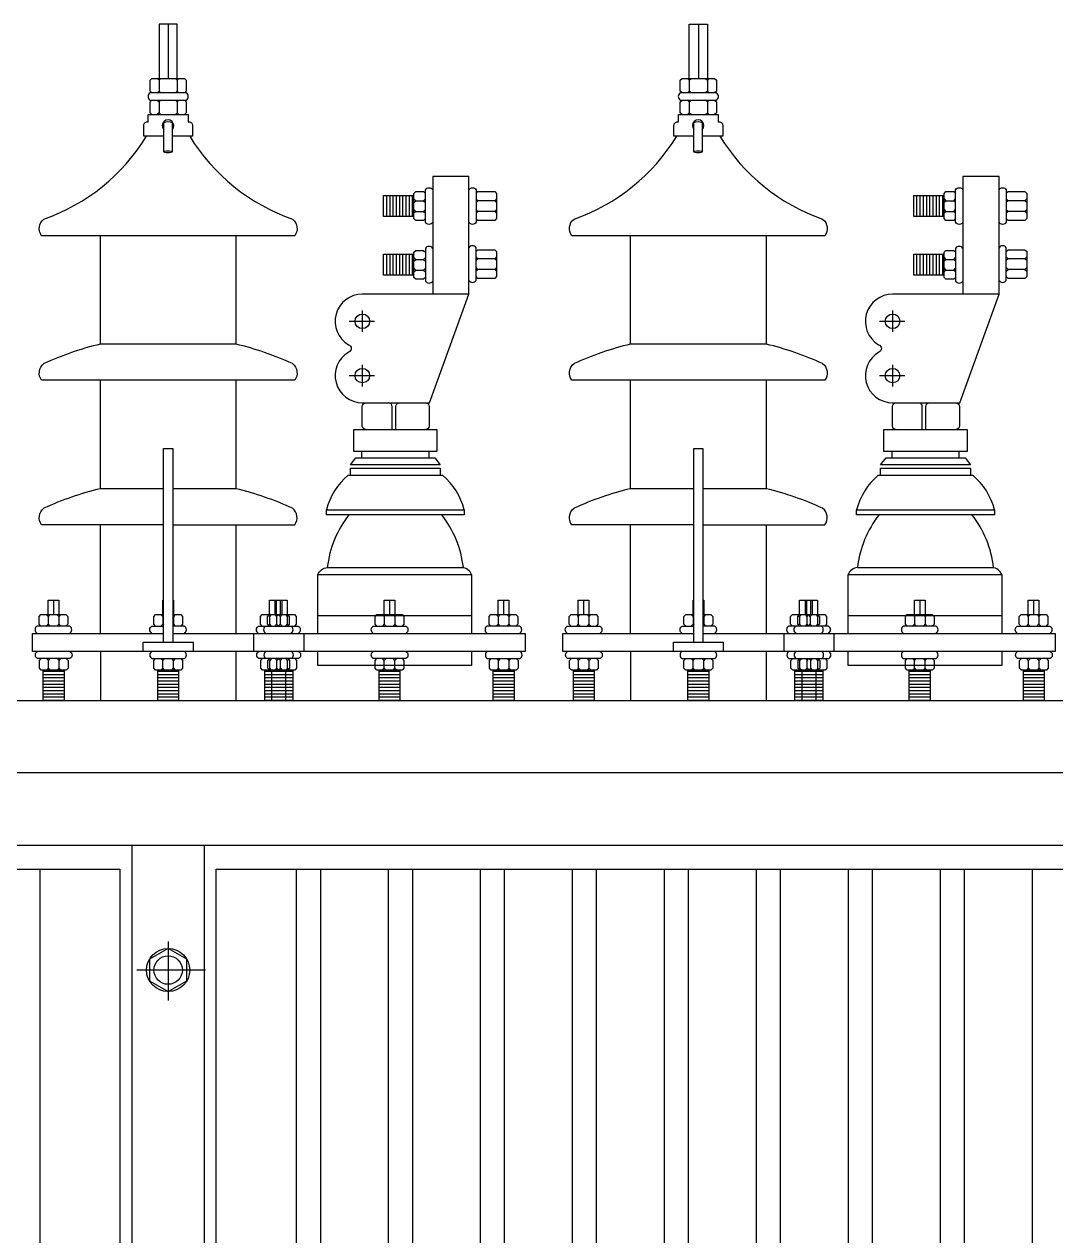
# Model space of a CAD drawing. Header units: millimetres. Extents: x 20927 to 53748, y 38421 to 54891.
# Drawn here: x 37601 to 38029, y 52670 to 53173 of the extents above; entities that cross this region are included whole.
import ezdxf

# ---------------------------------------------------------------- set-up
doc = ezdxf.new("R2010")
doc.units = ezdxf.units.MM
doc.linetypes.add('CENTERX2', pattern=[101.6, 63.5, -12.7, 12.7, -12.7])
doc.layers.add('Btrans.', color=2, linetype='Continuous')
doc.layers.add('HIGHT', color=8, linetype='Continuous')

msp = doc.modelspace()

# ---------------------------------------------------------------- linework, layer by layer
at = {"layer": 'Btrans.'}
for p, q in [((37063.51, 52831.9), (38258.51, 52831.9)), ((37646.01, 52831.9), (37646.01, 51637.53)), ((37676.01, 52831.9), (37676.01, 51637.53))]:
    msp.add_line(p, q, dxfattribs=at)
msp.add_lwpolyline([(37049.74, 52891.9), (38272.27, 52891.9, -0.284079), (38274.06, 52890.79), (38288.51, 52861.9), (37033.51, 52861.9), (37047.95, 52890.79)], format="xyb", dxfattribs=at)
msp.add_lwpolyline([(37681.01, 51637.53), (37681.01, 52821.9), (38258.51, 52821.9)], dxfattribs=at)
at = {"layer": 'HIGHT'}
for p, q in [((37661.02, 53172.53), (37661.02, 53150.03)), ((37881.02, 53172.53), (37881.02, 53150.03)), ((37657.27, 53149.28), (37657.27, 53144.78)), ((37664.77, 53149.28), (37664.77, 53144.78)), ((37877.27, 53149.28), (37877.27, 53144.78)), ((37884.77, 53149.28), (37884.77, 53144.78)), ((37877.27, 53140.28), (37877.27, 53135.78)), ((37884.77, 53140.28), (37884.77, 53135.78)), ((37657.27, 53135.78), (37658.02, 53135.03)), ((37664.77, 53135.78), (37664.02, 53135.03)), ((37659.17, 53119.55), (37659.17, 53131.73)), ((37879.17, 53119.55), (37879.17, 53131.73)), ((37751.74, 53092.78), (37751.74, 53101.43)), ((37753.08, 53092.78), (37753.08, 53101.43)), ((37754.42, 53092.78), (37754.42, 53101.43)), ((37755.76, 53092.78), (37755.76, 53101.43)), ((37757.1, 53092.78), (37757.1, 53101.43)), ((37758.44, 53092.78), (37758.44, 53101.43)), ((37759.78, 53092.78), (37759.78, 53101.43)), ((37761.12, 53092.78), (37761.12, 53101.43)), ((37762.46, 53092.78), (37762.46, 53101.43)), ((37763.02, 53098.56), (37763.77, 53099.31)), ((37767.03, 53099.31), (37767.78, 53098.56)), ((37789.53, 53099.31), (37788.78, 53098.56)), ((37797.28, 53098.56), (37796.53, 53099.31)), ((37971.74, 53092.78), (37971.74, 53101.43)), ((37973.08, 53092.78), (37973.08, 53101.43)), ((37974.42, 53092.78), (37974.42, 53101.43)), ((37975.76, 53092.78), (37975.76, 53101.43)), ((37977.1, 53092.78), (37977.1, 53101.43)), ((37978.44, 53092.78), (37978.44, 53101.43)), ((37979.78, 53092.78), (37979.78, 53101.43)), ((37981.12, 53092.78), (37981.12, 53101.43)), ((37982.46, 53092.78), (37982.46, 53101.43)), ((37983.02, 53100.06), (37983.77, 53099.31)), ((37987.03, 53099.31), (37987.78, 53100.06)), ((38009.53, 53099.31), (38008.78, 53100.06)), ((38017.28, 53100.06), (38016.53, 53099.31)), ((37767.03, 53094.88), (37767.78, 53095.63)), ((37789.53, 53094.88), (37788.78, 53094.13)), ((37797.28, 53095.63), (37796.53, 53094.88)), ((37983.02, 53095.63), (37983.77, 53094.88)), ((38009.53, 53094.88), (38008.78, 53095.63)), ((38017.28, 53094.13), (38016.53, 53094.88)), ((37751.74, 53068.4), (37751.74, 53077.05)), ((37753.08, 53068.4), (37753.08, 53077.05)), ((37754.42, 53068.4), (37754.42, 53077.05)), ((37755.76, 53068.4), (37755.76, 53077.05)), ((37757.1, 53068.4), (37757.1, 53077.05)), ((37758.44, 53068.4), (37758.44, 53077.05)), ((37759.78, 53068.4), (37759.78, 53077.05)), ((37761.12, 53068.4), (37761.12, 53077.05)), ((37762.46, 53068.4), (37762.46, 53077.05)), ((37763.02, 53074.18), (37763.77, 53074.93)), ((37767.03, 53074.93), (37767.78, 53074.18)), ((37789.53, 53075.22), (37788.78, 53074.47)), ((37797.28, 53074.47), (37796.53, 53075.22)), ((37971.74, 53068.4), (37971.74, 53077.05)), ((37973.08, 53068.4), (37973.08, 53077.05)), ((37974.42, 53068.4), (37974.42, 53077.05)), ((37975.76, 53068.4), (37975.76, 53077.05)), ((37977.1, 53068.4), (37977.1, 53077.05)), ((37978.44, 53068.4), (37978.44, 53077.05)), ((37979.78, 53068.4), (37979.78, 53077.05)), ((37981.12, 53068.4), (37981.12, 53077.05)), ((37982.46, 53068.4), (37982.46, 53077.05)), ((37983.02, 53075.68), (37983.77, 53074.93)), ((37987.03, 53074.93), (37987.78, 53075.68)), ((38009.53, 53075.22), (38008.78, 53075.97)), ((38017.28, 53075.97), (38016.53, 53075.22)), ((37763.02, 53071.25), (37763.77, 53070.5)), ((37767.03, 53070.5), (37767.78, 53071.25)), ((37789.53, 53070.79), (37788.78, 53071.54)), ((37797.28, 53071.54), (37796.53, 53070.79)), ((37983.77, 53070.5), (37987.03, 53070.5)), ((38016.53, 53070.79), (38009.53, 53070.79)), ((37632.89, 52919.78), (37632.89, 52964.78)), ((37689.14, 52964.78), (37689.14, 52919.78)), ((37852.89, 52919.78), (37852.89, 52964.78)), ((37909.14, 52964.78), (37909.14, 52919.78)), ((37613.4, 52933.6), (37613.4, 52927.53)), ((37661.02, 52933.6), (37661.02, 52933.6)), ((37705.27, 52933.6), (37705.27, 52927.53)), ((37706.03, 52927.53), (37706.03, 52933.6)), ((37707.49, 52933.6), (37707.49, 52927.53)), ((37708.25, 52933.6), (37708.25, 52927.53)), ((37752.89, 52933.6), (37752.89, 52927.53)), ((37800.12, 52933.6), (37800.12, 52927.53)), ((37833.4, 52933.6), (37833.4, 52927.53)), ((37881.02, 52933.6), (37881.02, 52933.6)), ((37925.27, 52933.6), (37925.27, 52927.53)), ((37926.03, 52927.53), (37926.03, 52933.6)), ((37927.49, 52933.6), (37927.49, 52927.53)), ((37928.25, 52933.6), (37928.25, 52927.53)), ((37972.89, 52933.6), (37972.89, 52927.53)), ((38020.12, 52933.6), (38020.12, 52927.53)), ((37610.43, 52927.53), (37611.18, 52926.78)), ((37614.86, 52927.53), (37615.61, 52926.78)), ((37658.05, 52927.53), (37658.8, 52926.78)), ((37661.02, 52927.53), (37661.02, 52927.53)), ((37663.98, 52927.53), (37663.23, 52926.78)), ((37703.8, 52927.53), (37703.05, 52926.78)), ((37705.28, 52927.53), (37706.03, 52926.78)), ((37708.23, 52927.53), (37707.48, 52926.78)), ((37711.2, 52927.53), (37710.45, 52926.78)), ((37751.42, 52927.53), (37750.67, 52926.78)), ((37755.85, 52927.53), (37755.1, 52926.78)), ((37798.65, 52927.53), (37797.9, 52926.78)), ((37803.07, 52927.53), (37802.32, 52926.78)), ((37830.43, 52927.53), (37831.18, 52926.78)), ((37834.86, 52927.53), (37835.61, 52926.78)), ((37878.05, 52927.53), (37878.8, 52926.78)), ((37881.02, 52927.53), (37881.02, 52927.53)), ((37883.98, 52927.53), (37883.23, 52926.78)), ((37923.05, 52926.78), (37923.05, 52923.53)), ((37925.28, 52927.53), (37926.03, 52926.78)), ((37927.48, 52926.78), (37927.48, 52923.53)), ((37931.2, 52927.53), (37930.45, 52926.78)), ((37970.67, 52926.78), (37970.67, 52923.53)), ((37974.35, 52927.53), (37975.1, 52926.78)), ((38017.9, 52926.78), (38017.9, 52923.53)), ((38022.32, 52926.78), (38022.32, 52923.53)), ((37611.18, 52923.53), (37610.43, 52922.78)), ((37615.61, 52923.53), (37616.36, 52922.78)), ((37658.8, 52923.53), (37658.05, 52922.78)), ((37663.23, 52923.53), (37663.98, 52922.78)), ((37703.05, 52923.53), (37703.8, 52922.78)), ((37706.03, 52923.53), (37706.78, 52922.78)), ((37707.48, 52923.53), (37708.23, 52922.78)), ((37710.45, 52923.53), (37711.2, 52922.78)), ((37750.67, 52923.53), (37751.42, 52922.78)), ((37755.1, 52923.53), (37755.85, 52922.78)), ((37797.9, 52923.53), (37798.65, 52922.78)), ((37802.32, 52923.53), (37803.07, 52922.78)), ((37831.18, 52923.53), (37830.43, 52922.78)), ((37835.61, 52923.53), (37836.36, 52922.78)), ((37878.8, 52923.53), (37878.05, 52922.78)), ((37883.23, 52923.53), (37883.98, 52922.78)), ((37926.03, 52923.53), (37926.78, 52922.78)), ((37930.45, 52923.53), (37931.2, 52922.78)), ((37975.1, 52923.53), (37974.35, 52922.78)), ((37696.64, 52912.28), (37696.64, 52919.78)), ((37717.27, 52919.78), (37717.27, 52912.28)), ((37916.64, 52912.28), (37916.64, 52919.78)), ((37937.27, 52919.78), (37937.27, 52912.28)), ((37632.89, 52912.28), (37632.89, 52891.78)), ((37689.14, 52912.41), (37689.14, 52891.78)), ((37852.89, 52912.28), (37852.89, 52891.78)), ((37909.14, 52912.41), (37909.14, 52891.78)), ((37611.32, 52905.27), (37611.32, 52908.53)), ((37615.74, 52908.53), (37616.49, 52909.28)), ((37658.8, 52905.27), (37658.8, 52908.53)), ((37663.23, 52905.27), (37663.23, 52908.53)), ((37706.17, 52905.27), (37706.17, 52908.53)), ((37707.62, 52905.27), (37707.62, 52908.53)), ((37710.59, 52905.27), (37710.59, 52908.53)), ((37802.46, 52908.53), (37801.71, 52909.28)), ((37831.32, 52905.27), (37831.32, 52908.53)), ((37835.74, 52908.53), (37836.49, 52909.28)), ((37878.8, 52908.53), (37879.55, 52909.28)), ((37883.23, 52905.27), (37883.23, 52908.53)), ((37923.19, 52908.53), (37922.44, 52909.28)), ((37926.17, 52905.27), (37926.17, 52908.53)), ((37927.62, 52908.53), (37928.37, 52909.28)), ((37930.59, 52905.27), (37930.59, 52908.53)), ((37970.67, 52908.53), (37971.42, 52909.28)), ((37975.1, 52908.53), (37974.35, 52909.28)), ((38018.04, 52908.53), (38018.79, 52909.28)), ((38022.46, 52908.53), (38023.21, 52909.28)), ((37617.84, 52903.96), (37609.2, 52903.96)), ((37617.84, 52902.62), (37609.2, 52902.62)), ((37616.49, 52904.52), (37615.74, 52905.27)), ((37665.33, 52903.96), (37656.68, 52903.96)), ((37665.33, 52902.62), (37656.68, 52902.62)), ((37712.69, 52903.96), (37701.07, 52903.96)), ((37712.69, 52902.62), (37701.07, 52902.62)), ((37703.94, 52904.52), (37703.19, 52905.27)), ((37704.05, 52891.9), (37704.05, 52904.52)), ((37709.72, 52904.52), (37709.72, 52891.9)), ((37757.2, 52903.96), (37748.55, 52903.96)), ((37757.2, 52902.62), (37748.55, 52902.62)), ((37751.42, 52904.52), (37750.67, 52905.27)), ((37755.85, 52904.52), (37755.1, 52905.27)), ((37804.56, 52903.96), (37795.92, 52903.96)), ((37804.56, 52902.62), (37795.92, 52902.62)), ((37798.79, 52904.52), (37798.04, 52905.27)), ((37801.71, 52904.52), (37802.46, 52905.27)), ((37837.84, 52903.96), (37829.2, 52903.96)), ((37837.84, 52902.62), (37829.2, 52902.62)), ((37836.49, 52904.52), (37835.74, 52905.27)), ((37885.33, 52903.96), (37876.68, 52903.96)), ((37885.33, 52902.62), (37876.68, 52902.62)), ((37879.55, 52904.52), (37878.8, 52905.27)), ((37932.69, 52903.96), (37921.07, 52903.96)), ((37932.69, 52902.62), (37921.07, 52902.62)), ((37922.44, 52904.52), (37923.19, 52905.27)), ((37924.05, 52891.9), (37924.05, 52904.52)), ((37926.87, 52904.52), (37927.62, 52905.27)), ((37929.72, 52904.52), (37929.72, 52891.9)), ((37977.2, 52903.96), (37968.55, 52903.96)), ((37977.2, 52902.62), (37968.55, 52902.62)), ((37974.35, 52904.52), (37975.1, 52905.27)), ((38024.56, 52903.96), (38015.92, 52903.96)), ((38024.56, 52902.62), (38015.92, 52902.62)), ((38023.21, 52904.52), (38022.46, 52905.27)), ((37617.84, 52901.28), (37609.2, 52901.28)), ((37617.84, 52899.94), (37609.2, 52899.94)), ((37617.84, 52898.6), (37609.2, 52898.6)), ((37617.84, 52897.26), (37609.2, 52897.26)), ((37665.33, 52901.28), (37656.68, 52901.28)), ((37665.33, 52899.94), (37656.68, 52899.94)), ((37665.33, 52898.6), (37656.68, 52898.6)), ((37665.33, 52897.26), (37656.68, 52897.26)), ((37712.69, 52901.28), (37701.07, 52901.28)), ((37712.69, 52899.94), (37701.07, 52899.94)), ((37712.69, 52898.6), (37701.07, 52898.6)), ((37712.69, 52897.26), (37701.07, 52897.26)), ((37757.2, 52901.28), (37748.55, 52901.28)), ((37757.2, 52899.94), (37748.55, 52899.94)), ((37757.2, 52898.6), (37748.55, 52898.6)), ((37757.2, 52897.26), (37748.55, 52897.26)), ((37804.56, 52901.28), (37795.92, 52901.28)), ((37804.56, 52899.94), (37795.92, 52899.94)), ((37804.56, 52898.6), (37795.92, 52898.6)), ((37804.56, 52897.26), (37795.92, 52897.26)), ((37837.84, 52901.28), (37829.2, 52901.28)), ((37837.84, 52899.94), (37829.2, 52899.94)), ((37837.84, 52898.6), (37829.2, 52898.6)), ((37837.84, 52897.26), (37829.2, 52897.26)), ((37885.33, 52901.28), (37876.68, 52901.28)), ((37885.33, 52899.94), (37876.68, 52899.94)), ((37885.33, 52898.6), (37876.68, 52898.6)), ((37885.33, 52897.26), (37876.68, 52897.26)), ((37932.69, 52901.28), (37921.07, 52901.28)), ((37932.69, 52899.94), (37921.07, 52899.94)), ((37932.69, 52898.6), (37921.07, 52898.6)), ((37932.69, 52897.26), (37921.07, 52897.26)), ((37977.2, 52901.28), (37968.55, 52901.28)), ((37977.2, 52899.94), (37968.55, 52899.94)), ((37977.2, 52898.6), (37968.55, 52898.6)), ((37977.2, 52897.26), (37968.55, 52897.26)), ((38024.56, 52901.28), (38015.92, 52901.28)), ((38024.56, 52899.94), (38015.92, 52899.94)), ((38024.56, 52898.6), (38015.92, 52898.6)), ((38024.56, 52897.26), (38015.92, 52897.26)), ((37617.84, 52895.92), (37609.2, 52895.92)), ((37617.84, 52894.58), (37609.2, 52894.58)), ((37617.84, 52893.24), (37609.2, 52893.24)), ((37665.33, 52895.92), (37656.68, 52895.92)), ((37665.33, 52894.58), (37656.68, 52894.58)), ((37665.33, 52893.24), (37656.68, 52893.24)), ((37712.69, 52895.92), (37701.07, 52895.92)), ((37712.69, 52894.58), (37701.07, 52894.58)), ((37712.69, 52893.24), (37701.07, 52893.24)), ((37757.2, 52895.92), (37748.55, 52895.92)), ((37757.2, 52894.58), (37748.55, 52894.58)), ((37757.2, 52893.24), (37748.55, 52893.24)), ((37804.56, 52895.92), (37795.92, 52895.92)), ((37804.56, 52894.58), (37795.92, 52894.58)), ((37804.56, 52893.24), (37795.92, 52893.24)), ((37837.84, 52895.92), (37829.2, 52895.92)), ((37837.84, 52894.58), (37829.2, 52894.58)), ((37837.84, 52893.24), (37829.2, 52893.24)), ((37885.33, 52895.92), (37876.68, 52895.92)), ((37885.33, 52894.58), (37876.68, 52894.58)), ((37885.33, 52893.24), (37876.68, 52893.24)), ((37932.69, 52895.92), (37921.07, 52895.92)), ((37932.69, 52894.58), (37921.07, 52894.58)), ((37932.69, 52893.24), (37921.07, 52893.24)), ((37977.2, 52895.92), (37968.55, 52895.92)), ((37977.2, 52894.58), (37968.55, 52894.58)), ((37977.2, 52893.24), (37968.55, 52893.24)), ((38024.56, 52895.92), (38015.92, 52895.92)), ((38024.56, 52894.58), (38015.92, 52894.58)), ((38024.56, 52893.24), (38015.92, 52893.24)), ((37607.84, 52821.9), (37607.84, 51647.17)), ((37714.17, 52821.9), (37714.17, 51647.17)), ((37724.17, 52821.9), (37724.17, 51647.17)), ((37752.34, 52821.9), (37752.34, 51647.17)), ((37762.34, 52821.9), (37762.34, 51647.17)), ((37790.51, 52821.9), (37790.51, 51647.17)), ((37800.51, 52821.9), (37800.51, 51647.17)), ((37828.67, 52821.9), (37828.67, 51647.17)), ((37838.67, 52821.9), (37838.67, 51647.17)), ((37866.84, 52821.9), (37866.84, 51647.17)), ((37876.84, 52821.9), (37876.84, 51647.17)), ((37905.01, 52821.9), (37905.01, 51647.17)), ((37915.01, 52821.9), (37915.01, 51647.17)), ((37943.17, 52821.9), (37943.17, 51647.17)), ((37953.17, 52821.9), (37953.17, 51647.17)), ((37981.34, 52821.9), (37981.34, 51647.17)), ((37991.34, 52821.9), (37991.34, 51647.17)), ((38019.51, 52821.9), (38019.51, 51647.17))]:
    msp.add_line(p, q, dxfattribs=at)
at = {"layer": 'HIGHT', "linetype": 'CENTERX2'}
for p, q in [((37741.59, 53053.74), (37741.59, 53044.94)), ((37961.59, 53053.74), (37961.59, 53044.94)), ((37736.17, 53049.25), (37746.67, 53049.25)), ((37956.17, 53049.25), (37966.67, 53049.25)), ((37741.59, 53031.17), (37741.59, 53022.15)), ((37961.59, 53031.17), (37961.59, 53022.15)), ((37736.17, 53026.72), (37746.67, 53026.72)), ((37956.17, 53026.72), (37966.67, 53026.72)), ((37661.01, 52791.93), (37661.01, 52767.49)), ((37676.58, 52780.05), (37647.96, 52780.05))]:
    msp.add_line(p, q, dxfattribs=at)
at = {"layer": 'HIGHT', "linetype": 'ByBlock'}
for p, q in [((37735.68, 52985.36), (37774.89, 52985.36)), ((37955.68, 52985.36), (37994.89, 52985.36))]:
    msp.add_line(p, q, dxfattribs=at)
at = {"layer": 'HIGHT'}
for points in [[(37664.77, 53150.03), (37664.77, 53172.53), (37657.27, 53172.53), (37657.27, 53150.03)], [(37877.27, 53150.03), (37877.27, 53172.53), (37884.77, 53172.53), (37884.77, 53150.03)], [(37654.27, 53144.03), (37653.52, 53144.78), (37653.52, 53149.28), (37654.27, 53150.03), (37667.77, 53150.03), (37668.52, 53149.28), (37668.52, 53144.78), (37667.77, 53144.03)], [(37658.02, 53150.03), (37657.27, 53149.28), (37656.52, 53150.03)], [(37664.02, 53150.03), (37664.77, 53149.28), (37665.52, 53150.03)], [(37874.27, 53144.03), (37873.52, 53144.78), (37873.52, 53149.28), (37874.27, 53150.03), (37887.77, 53150.03), (37888.52, 53149.28), (37888.52, 53144.78), (37887.77, 53144.03)], [(37876.52, 53150.03), (37877.27, 53149.28), (37878.02, 53150.03)], [(37884.02, 53150.03), (37884.77, 53149.28), (37885.52, 53150.03)], [(37656.52, 53144.03), (37657.27, 53144.78), (37658.02, 53144.03)], [(37665.52, 53144.03), (37664.77, 53144.78), (37664.02, 53144.03)], [(37878.02, 53144.03), (37877.27, 53144.78), (37876.52, 53144.03)], [(37885.52, 53144.03), (37884.77, 53144.78), (37884.02, 53144.03)], [(37654.27, 53135.03), (37653.52, 53135.78), (37653.52, 53140.28), (37654.27, 53141.03)], [(37656.52, 53141.03), (37657.27, 53140.28), (37658.02, 53141.03)], [(37657.27, 53140.28), (37657.27, 53135.78), (37656.52, 53135.03)], [(37665.52, 53141.03), (37664.77, 53140.28), (37664.02, 53141.03)], [(37664.77, 53140.28), (37664.77, 53135.78), (37665.52, 53135.03)], [(37667.77, 53141.03), (37668.52, 53140.28), (37668.52, 53135.78), (37667.77, 53135.03)], [(37874.27, 53135.03), (37873.52, 53135.78), (37873.52, 53140.28), (37874.27, 53141.03)], [(37876.52, 53141.03), (37877.27, 53140.28), (37878.02, 53141.03)], [(37885.52, 53141.03), (37884.77, 53140.28), (37884.02, 53141.03)], [(37887.77, 53141.03), (37888.52, 53140.28), (37888.52, 53135.78), (37887.77, 53135.03)], [(37878.02, 53135.03), (37877.27, 53135.78), (37876.52, 53135.03)], [(37884.02, 53135.03), (37884.77, 53135.78), (37885.52, 53135.03)], [(37767.78, 53091.88), (37767.03, 53091.13), (37763.77, 53091.13), (37763.02, 53091.88), (37763.02, 53102.31), (37763.77, 53103.06), (37767.03, 53103.06), (37767.78, 53102.31)], [(37788.78, 53102.31), (37789.53, 53103.06), (37796.53, 53103.06), (37797.28, 53102.31), (37797.28, 53091.88), (37796.53, 53091.13), (37789.53, 53091.13), (37788.78, 53091.88)], [(37987.78, 53091.88), (37987.03, 53091.13), (37983.77, 53091.13), (37983.02, 53091.88), (37983.02, 53102.31), (37983.77, 53103.06), (37987.03, 53103.06), (37987.78, 53102.31)], [(38008.78, 53102.31), (38009.53, 53103.06), (38016.53, 53103.06), (38017.28, 53102.31), (38017.28, 53091.88), (38016.53, 53091.13), (38009.53, 53091.13), (38008.78, 53091.88)], [(37763.02, 53092.78), (37750.4, 53092.78), (37750.4, 53101.43), (37763.02, 53101.43)], [(37763.02, 53100.06), (37763.77, 53099.31), (37767.03, 53099.31), (37767.78, 53100.06)], [(37797.28, 53100.06), (37796.53, 53099.31), (37789.53, 53099.31), (37788.78, 53100.06)], [(37983.02, 53092.78), (37970.4, 53092.78), (37970.4, 53101.43), (37983.02, 53101.43)], [(37983.02, 53098.56), (37983.77, 53099.31), (37987.03, 53099.31), (37987.78, 53098.56)], [(38017.28, 53098.56), (38016.53, 53099.31), (38009.53, 53099.31), (38008.78, 53098.56)], [(37763.02, 53095.63), (37763.77, 53094.88), (37763.02, 53094.13)], [(37763.77, 53094.88), (37767.03, 53094.88), (37767.78, 53094.13)], [(37797.28, 53094.13), (37796.53, 53094.88), (37789.53, 53094.88), (37788.78, 53095.63)], [(37983.02, 53094.13), (37983.77, 53094.88), (37987.03, 53094.88)], [(37987.78, 53094.13), (37987.03, 53094.88), (37987.78, 53095.63)], [(38017.28, 53095.63), (38016.53, 53094.88), (38009.53, 53094.88), (38008.78, 53094.13)], [(37689.14, 53084.78), (37689.14, 53039.78), (37632.89, 53039.78), (37632.89, 53084.78)], [(37909.14, 53084.78), (37909.14, 53039.78), (37852.89, 53039.78), (37852.89, 53084.78)], [(37767.78, 53067.5), (37767.03, 53066.75), (37763.77, 53066.75), (37763.02, 53067.5), (37763.02, 53077.93), (37763.77, 53078.68), (37767.03, 53078.68), (37767.78, 53077.93)], [(37788.78, 53078.22), (37789.53, 53078.97), (37796.53, 53078.97), (37797.28, 53078.22), (37797.28, 53067.79), (37796.53, 53067.04), (37789.53, 53067.04), (37788.78, 53067.79)], [(37987.78, 53067.5), (37987.03, 53066.75), (37983.77, 53066.75), (37983.02, 53067.5), (37983.02, 53077.93), (37983.77, 53078.68), (37987.03, 53078.68), (37987.78, 53077.93)], [(38008.78, 53078.22), (38009.53, 53078.97), (38016.53, 53078.97), (38017.28, 53078.22), (38017.28, 53067.79), (38016.53, 53067.04), (38009.53, 53067.04), (38008.78, 53067.79)], [(37763.02, 53068.4), (37750.4, 53068.4), (37750.4, 53077.05), (37763.02, 53077.05)], [(37763.02, 53075.68), (37763.77, 53074.93), (37767.03, 53074.93), (37767.78, 53075.68)], [(37797.28, 53075.97), (37796.53, 53075.22), (37789.53, 53075.22), (37788.78, 53075.97)], [(37983.02, 53068.4), (37970.4, 53068.4), (37970.4, 53077.05), (37983.02, 53077.05)], [(37983.02, 53074.18), (37983.77, 53074.93), (37987.03, 53074.93), (37987.78, 53074.18)], [(38017.28, 53074.47), (38016.53, 53075.22), (38009.53, 53075.22), (38008.78, 53074.47)], [(37763.02, 53069.75), (37763.77, 53070.5), (37767.03, 53070.5), (37767.78, 53069.75)], [(37797.28, 53070.04), (37796.53, 53070.79), (37789.53, 53070.79), (37788.78, 53070.04)], [(37983.02, 53071.25), (37983.77, 53070.5), (37983.02, 53069.75)], [(37987.78, 53069.75), (37987.03, 53070.5), (37987.78, 53071.25)], [(38008.78, 53070.04), (38009.53, 53070.79), (38008.78, 53071.54)], [(38017.28, 53071.54), (38016.53, 53070.79), (38017.28, 53070.04)], [(37659.1, 52979.78), (37632.89, 52979.78), (37632.89, 53024.78)], [(37689.14, 53024.78), (37689.14, 52979.78), (37662.93, 52979.78)], [(37879.1, 52979.78), (37852.89, 52979.78), (37852.89, 53024.78)], [(37909.14, 53024.78), (37909.14, 52979.78), (37882.93, 52979.78)], [(37659.1, 52916.11), (37659.1, 52996.5), (37662.93, 52996.5), (37662.93, 52916.11)], [(37879.1, 52916.11), (37879.1, 52996.5), (37882.93, 52996.5), (37882.93, 52916.11)], [(37611.18, 52927.53), (37611.18, 52933.6), (37615.62, 52933.6), (37615.62, 52927.53)], [(37658.8, 52927.53), (37658.8, 52933.6), (37659.1, 52933.6)], [(37662.93, 52933.6), (37663.24, 52933.6), (37663.24, 52927.53)], [(37703.05, 52927.53), (37703.05, 52933.6), (37710.46, 52933.6), (37710.46, 52927.53)], [(37750.67, 52927.53), (37750.67, 52933.6), (37755.11, 52933.6), (37755.11, 52927.53)], [(37797.9, 52927.53), (37797.9, 52933.6), (37802.34, 52933.6), (37802.34, 52927.53)], [(37831.18, 52927.53), (37831.18, 52933.6), (37835.62, 52933.6), (37835.62, 52927.53)], [(37878.8, 52927.53), (37878.8, 52933.6), (37879.1, 52933.6)], [(37882.93, 52933.6), (37883.24, 52933.6), (37883.24, 52927.53)], [(37923.05, 52927.53), (37923.05, 52933.6), (37930.46, 52933.6), (37930.46, 52927.53)], [(37970.67, 52927.53), (37970.67, 52933.6), (37975.11, 52933.6), (37975.11, 52927.53)], [(38017.9, 52927.53), (38017.9, 52933.6), (38022.34, 52933.6), (38022.34, 52927.53)], [(37608.18, 52922.78), (37607.43, 52923.53), (37607.43, 52926.78), (37608.18, 52927.53), (37618.61, 52927.53), (37619.36, 52926.78), (37619.36, 52923.53), (37618.61, 52922.78)], [(37611.93, 52927.53), (37611.18, 52926.78), (37611.18, 52923.53), (37611.93, 52922.78)], [(37616.36, 52927.53), (37615.61, 52926.78), (37615.61, 52923.53), (37614.86, 52922.78)], [(37655.8, 52922.78), (37655.05, 52923.53), (37655.05, 52926.78), (37655.8, 52927.53), (37659.1, 52927.53)], [(37659.1, 52927.08), (37658.8, 52926.78), (37658.8, 52923.53), (37659.1, 52923.23)], [(37662.93, 52927.53), (37666.23, 52927.53), (37666.98, 52926.78), (37666.98, 52923.53), (37666.23, 52922.78)], [(37662.93, 52927.08), (37663.23, 52926.78), (37663.23, 52923.53), (37662.93, 52923.23)], [(37700.05, 52922.78), (37699.3, 52923.53), (37699.3, 52926.78), (37700.05, 52927.53), (37713.45, 52927.53), (37714.2, 52926.78), (37714.2, 52923.53), (37713.45, 52922.78)], [(37703.03, 52922.78), (37702.28, 52923.53), (37702.28, 52926.78), (37703.03, 52927.53)], [(37702.3, 52927.53), (37703.05, 52926.78), (37703.05, 52923.53), (37702.3, 52922.78)], [(37706.78, 52927.53), (37706.03, 52926.78), (37706.03, 52923.53), (37705.28, 52922.78)], [(37706.73, 52927.53), (37707.48, 52926.78), (37707.48, 52923.53), (37706.73, 52922.78)], [(37709.7, 52927.53), (37710.45, 52926.78), (37710.45, 52923.53), (37709.7, 52922.78)], [(37710.48, 52927.53), (37711.23, 52926.78), (37711.23, 52923.53), (37710.48, 52922.78)], [(37747.67, 52922.78), (37746.92, 52923.53), (37746.92, 52926.78), (37747.67, 52927.53), (37758.1, 52927.53), (37758.85, 52926.78), (37758.85, 52923.53), (37758.1, 52922.78)], [(37749.92, 52927.53), (37750.67, 52926.78), (37750.67, 52923.53), (37749.92, 52922.78)], [(37754.35, 52927.53), (37755.1, 52926.78), (37755.1, 52923.53), (37754.35, 52922.78)], [(37794.9, 52922.78), (37794.15, 52923.53), (37794.15, 52926.78), (37794.9, 52927.53), (37805.32, 52927.53), (37806.07, 52926.78), (37806.07, 52923.53), (37805.32, 52922.78)], [(37797.15, 52927.53), (37797.9, 52926.78), (37797.9, 52923.53), (37797.15, 52922.78)], [(37801.57, 52927.53), (37802.32, 52926.78), (37802.32, 52923.53), (37801.57, 52922.78)], [(37828.18, 52922.78), (37827.43, 52923.53), (37827.43, 52926.78), (37828.18, 52927.53), (37838.61, 52927.53), (37839.36, 52926.78), (37839.36, 52923.53), (37838.61, 52922.78)], [(37831.93, 52927.53), (37831.18, 52926.78), (37831.18, 52923.53), (37831.93, 52922.78)], [(37836.36, 52927.53), (37835.61, 52926.78), (37835.61, 52923.53), (37834.86, 52922.78)], [(37875.8, 52922.78), (37875.05, 52923.53), (37875.05, 52926.78), (37875.8, 52927.53), (37879.1, 52927.53)], [(37879.1, 52927.08), (37878.8, 52926.78), (37878.8, 52923.53), (37879.1, 52923.23)], [(37882.93, 52927.53), (37886.23, 52927.53), (37886.98, 52926.78), (37886.98, 52923.53), (37886.23, 52922.78)], [(37882.93, 52927.08), (37883.23, 52926.78), (37883.23, 52923.53), (37882.93, 52923.23)], [(37920.05, 52922.78), (37919.3, 52923.53), (37919.3, 52926.78), (37920.05, 52927.53), (37933.45, 52927.53), (37934.2, 52926.78), (37934.2, 52923.53), (37933.45, 52922.78)], [(37923.03, 52922.78), (37922.28, 52923.53), (37922.28, 52926.78), (37923.03, 52927.53)], [(37923.8, 52927.53), (37923.05, 52926.78), (37922.3, 52927.53)], [(37926.78, 52927.53), (37926.03, 52926.78), (37926.03, 52923.53), (37925.28, 52922.78)], [(37928.23, 52927.53), (37927.48, 52926.78), (37926.73, 52927.53)], [(37929.7, 52927.53), (37930.45, 52926.78), (37930.45, 52923.53), (37929.7, 52922.78)], [(37930.48, 52927.53), (37931.23, 52926.78), (37931.23, 52923.53), (37930.48, 52922.78)], [(37967.67, 52922.78), (37966.92, 52923.53), (37966.92, 52926.78), (37967.67, 52927.53), (37978.1, 52927.53), (37978.85, 52926.78), (37978.85, 52923.53), (37978.1, 52922.78)], [(37969.92, 52927.53), (37970.67, 52926.78), (37971.42, 52927.53)], [(37975.85, 52927.53), (37975.1, 52926.78), (37975.1, 52923.53), (37975.85, 52922.78)], [(38014.9, 52922.78), (38014.15, 52923.53), (38014.15, 52926.78), (38014.9, 52927.53), (38025.32, 52927.53), (38026.07, 52926.78), (38026.07, 52923.53), (38025.32, 52922.78)], [(38017.15, 52927.53), (38017.9, 52926.78), (38018.65, 52927.53)], [(38021.57, 52927.53), (38022.32, 52926.78), (38023.07, 52927.53)], [(37922.3, 52922.78), (37923.05, 52923.53), (37923.8, 52922.78)], [(37926.73, 52922.78), (37927.48, 52923.53), (37928.23, 52922.78)], [(37971.42, 52922.78), (37970.67, 52923.53), (37969.92, 52922.78)], [(38018.65, 52922.78), (38017.9, 52923.53), (38017.15, 52922.78)], [(38021.57, 52922.78), (38022.32, 52923.53), (38023.07, 52922.78)], [(37662.93, 52919.78), (37809.14, 52919.78), (37809.14, 52912.28), (37604.77, 52912.28), (37604.77, 52919.78), (37659.1, 52919.78)], [(37882.93, 52919.78), (38029.14, 52919.78), (38029.14, 52912.28), (37824.77, 52912.28), (37824.77, 52919.78), (37879.1, 52919.78)], [(37650.67, 52912.28), (37650.67, 52916.11), (37671.36, 52916.11), (37671.36, 52912.28)], [(37870.67, 52912.28), (37870.67, 52916.11), (37891.36, 52916.11), (37891.36, 52912.28)], [(37618.74, 52909.28), (37619.49, 52908.53), (37619.49, 52905.27), (37618.74, 52904.52), (37608.32, 52904.52), (37607.57, 52905.27), (37607.57, 52908.53), (37608.32, 52909.28)], [(37610.57, 52909.28), (37611.32, 52908.53), (37612.07, 52909.28)], [(37614.99, 52904.52), (37615.74, 52905.27), (37615.74, 52908.53), (37614.99, 52909.28)], [(37666.23, 52909.28), (37666.98, 52908.53), (37666.98, 52905.27), (37666.23, 52904.52), (37655.8, 52904.52), (37655.05, 52905.27), (37655.05, 52908.53), (37655.8, 52909.28)], [(37658.05, 52909.28), (37658.8, 52908.53), (37659.55, 52909.28)], [(37663.98, 52909.28), (37663.23, 52908.53), (37662.48, 52909.28)], [(37713.59, 52909.28), (37714.34, 52908.53), (37714.34, 52905.27), (37713.59, 52904.52), (37700.19, 52904.52), (37699.44, 52905.27), (37699.44, 52908.53), (37700.19, 52909.28)], [(37703.17, 52904.52), (37702.42, 52905.27), (37702.42, 52908.53), (37703.17, 52909.28)], [(37703.94, 52909.28), (37703.19, 52908.53), (37702.44, 52909.28)], [(37702.44, 52904.52), (37703.19, 52905.27), (37703.19, 52908.53)], [(37705.42, 52909.28), (37706.17, 52908.53), (37706.92, 52909.28)], [(37706.87, 52909.28), (37707.62, 52908.53), (37708.37, 52909.28)], [(37711.34, 52909.28), (37710.59, 52908.53), (37709.84, 52909.28)], [(37710.62, 52909.28), (37711.37, 52908.53), (37711.37, 52905.27), (37710.62, 52904.52)], [(37758.1, 52909.28), (37758.85, 52908.53), (37758.85, 52905.27), (37758.1, 52904.52), (37747.67, 52904.52), (37746.92, 52905.27), (37746.92, 52908.53), (37747.67, 52909.28)], [(37751.42, 52909.28), (37750.67, 52908.53), (37749.92, 52909.28)], [(37749.92, 52904.52), (37750.67, 52905.27), (37750.67, 52908.53)], [(37755.85, 52909.28), (37755.1, 52908.53), (37754.35, 52909.28)], [(37754.35, 52904.52), (37755.1, 52905.27), (37755.1, 52908.53)], [(37805.46, 52909.28), (37806.21, 52908.53), (37806.21, 52905.27), (37805.46, 52904.52), (37795.04, 52904.52), (37794.29, 52905.27), (37794.29, 52908.53), (37795.04, 52909.28)], [(37798.79, 52909.28), (37798.04, 52908.53), (37797.29, 52909.28)], [(37797.29, 52904.52), (37798.04, 52905.27), (37798.04, 52908.53)], [(37803.21, 52904.52), (37802.46, 52905.27), (37802.46, 52908.53), (37803.21, 52909.28)], [(37838.74, 52909.28), (37839.49, 52908.53), (37839.49, 52905.27), (37838.74, 52904.52), (37828.32, 52904.52), (37827.57, 52905.27), (37827.57, 52908.53), (37828.32, 52909.28)], [(37830.57, 52909.28), (37831.32, 52908.53), (37832.07, 52909.28)], [(37834.99, 52904.52), (37835.74, 52905.27), (37835.74, 52908.53), (37834.99, 52909.28)], [(37886.23, 52909.28), (37886.98, 52908.53), (37886.98, 52905.27), (37886.23, 52904.52), (37875.8, 52904.52), (37875.05, 52905.27), (37875.05, 52908.53), (37875.8, 52909.28)], [(37878.05, 52904.52), (37878.8, 52905.27), (37878.8, 52908.53), (37878.05, 52909.28)], [(37883.98, 52909.28), (37883.23, 52908.53), (37882.48, 52909.28)], [(37933.59, 52909.28), (37934.34, 52908.53), (37934.34, 52905.27), (37933.59, 52904.52), (37920.19, 52904.52), (37919.44, 52905.27), (37919.44, 52908.53), (37920.19, 52909.28)], [(37923.17, 52904.52), (37922.42, 52905.27), (37922.42, 52908.53), (37923.17, 52909.28)], [(37923.94, 52904.52), (37923.19, 52905.27), (37923.19, 52908.53), (37923.94, 52909.28)], [(37925.42, 52909.28), (37926.17, 52908.53), (37926.92, 52909.28)], [(37928.37, 52904.52), (37927.62, 52905.27), (37927.62, 52908.53), (37926.87, 52909.28)], [(37931.34, 52909.28), (37930.59, 52908.53), (37929.84, 52909.28)], [(37930.62, 52909.28), (37931.37, 52908.53), (37931.37, 52905.27), (37930.62, 52904.52)], [(37978.1, 52909.28), (37978.85, 52908.53), (37978.85, 52905.27), (37978.1, 52904.52), (37967.67, 52904.52), (37966.92, 52905.27), (37966.92, 52908.53), (37967.67, 52909.28)], [(37970.67, 52905.27), (37970.67, 52908.53), (37969.92, 52909.28)], [(37975.85, 52904.52), (37975.1, 52905.27), (37975.1, 52908.53), (37975.85, 52909.28)], [(38025.46, 52909.28), (38026.21, 52908.53), (38026.21, 52905.27), (38025.46, 52904.52), (38015.04, 52904.52), (38014.29, 52905.27), (38014.29, 52908.53), (38015.04, 52909.28)], [(38018.04, 52905.27), (38018.04, 52908.53), (38017.29, 52909.28)], [(38021.71, 52904.52), (38022.46, 52905.27), (38022.46, 52908.53), (38021.71, 52909.28)], [(37617.84, 52904.52), (37617.84, 52891.9), (37609.2, 52891.9), (37609.2, 52904.52)], [(37612.07, 52904.52), (37611.32, 52905.27), (37610.57, 52904.52)], [(37665.33, 52904.52), (37665.33, 52891.9), (37656.68, 52891.9), (37656.68, 52904.52)], [(37659.55, 52904.52), (37658.8, 52905.27), (37658.05, 52904.52)], [(37662.48, 52904.52), (37663.23, 52905.27), (37663.98, 52904.52)], [(37712.69, 52904.52), (37712.69, 52891.9), (37701.07, 52891.9), (37701.07, 52904.52)], [(37705.42, 52904.52), (37706.17, 52905.27), (37706.92, 52904.52)], [(37706.87, 52904.52), (37707.62, 52905.27), (37708.37, 52904.52)], [(37711.34, 52904.52), (37710.59, 52905.27), (37709.84, 52904.52)], [(37757.2, 52904.52), (37757.2, 52891.9), (37748.55, 52891.9), (37748.55, 52904.52)], [(37804.56, 52904.52), (37804.56, 52891.9), (37795.92, 52891.9), (37795.92, 52904.52)], [(37837.84, 52904.52), (37837.84, 52891.9), (37829.2, 52891.9), (37829.2, 52904.52)], [(37832.07, 52904.52), (37831.32, 52905.27), (37830.57, 52904.52)], [(37885.33, 52904.52), (37885.33, 52891.9), (37876.68, 52891.9), (37876.68, 52904.52)], [(37882.48, 52904.52), (37883.23, 52905.27), (37883.98, 52904.52)], [(37932.69, 52904.52), (37932.69, 52891.9), (37921.07, 52891.9), (37921.07, 52904.52)], [(37925.42, 52904.52), (37926.17, 52905.27), (37926.92, 52904.52)], [(37931.34, 52904.52), (37930.59, 52905.27), (37929.84, 52904.52)], [(37977.2, 52904.52), (37977.2, 52891.9), (37968.55, 52891.9), (37968.55, 52904.52)], [(37969.92, 52904.52), (37970.67, 52905.27), (37971.42, 52904.52)], [(38024.56, 52904.52), (38024.56, 52891.9), (38015.92, 52891.9), (38015.92, 52904.52)], [(38017.29, 52904.52), (38018.04, 52905.27), (38018.79, 52904.52)], [(37063.51, 52821.9), (37641.01, 52821.9), (37641.01, 51637.53)]]:
    msp.add_lwpolyline(points, dxfattribs=at)
for points in [[(37653.52, 53144.03, 0.56779), (37653.52, 53141.03), (37668.52, 53141.03, 0.56779), (37668.52, 53144.03)], [(37873.52, 53144.03, 0.56779), (37873.52, 53141.03), (37888.52, 53141.03, 0.56779), (37888.52, 53144.03)]]:
    msp.add_lwpolyline(points, format="xyb", close=True, dxfattribs=at)
for points in [[(37659.17, 53126.03), (37650.89, 53126.03), (37650.89, 53130.53, -0.471469), (37652.77, 53132.03), (37652.77, 53135.03), (37669.27, 53135.03), (37669.27, 53132.03, -0.471469), (37671.14, 53130.53), (37671.14, 53126.03), (37662.66, 53126.03)], [(37879.17, 53126.03), (37870.89, 53126.03), (37870.89, 53130.53, -0.471469), (37872.77, 53132.03), (37872.77, 53135.03), (37889.27, 53135.03), (37889.27, 53132.03, -0.471469), (37891.14, 53130.53), (37891.14, 53126.03), (37882.66, 53126.03)], [(37659.17, 53131.71, -0.280335), (37662.66, 53131.73), (37662.66, 53119.55)], [(37879.17, 53131.71, -0.280335), (37882.66, 53131.73), (37882.66, 53119.55)], [(37669.98, 53126.03, 0.173722), (37712.59, 53091.7, -0.405237), (37713.52, 53084.78), (37608.52, 53084.78, -0.405237), (37609.44, 53091.7, 0.173722), (37652.05, 53126.03)], [(37889.98, 53126.03, 0.173722), (37932.59, 53091.7, -0.405237), (37933.52, 53084.78), (37828.52, 53084.78, -0.405237), (37829.44, 53091.7, 0.173722), (37872.05, 53126.03)], [(37785.78, 53060.53), (37741.59, 53060.53, 0.762576), (37735.83, 53039.54, -0.731645), (37735.94, 53036.49, 0.767012), (37741.59, 53015.44), (37769.46, 53015.44), (37785.78, 53060.53), (37785.78, 53109.28), (37770.78, 53109.28), (37770.78, 53060.53)], [(38005.78, 53060.53), (37961.59, 53060.53, 0.762576), (37955.83, 53039.54, -0.731645), (37955.94, 53036.49, 0.767012), (37961.59, 53015.44), (37989.46, 53015.44), (38005.78, 53060.53), (38005.78, 53109.28), (37990.78, 53109.28), (37990.78, 53060.53)], [(37770.78, 53090.34, -0.56779), (37767.78, 53090.34), (37767.78, 53103.84, -0.56779), (37770.78, 53103.84)], [(37785.78, 53103.84, -0.56779), (37788.78, 53103.84), (37788.78, 53090.34, -0.56779), (37785.78, 53090.34)], [(37990.78, 53090.34, -0.56779), (37987.78, 53090.34), (37987.78, 53103.84, -0.56779), (37990.78, 53103.84)], [(38005.78, 53103.84, -0.56779), (38008.78, 53103.84), (38008.78, 53090.34, -0.56779), (38005.78, 53090.34)], [(37770.78, 53079.47, 0.56779), (37767.78, 53079.47), (37767.78, 53065.97, 0.56779), (37770.78, 53065.97)], [(37785.78, 53066.25, 0.56779), (37788.78, 53066.25), (37788.78, 53079.75, 0.56779), (37785.78, 53079.75)], [(37990.78, 53079.47, 0.56779), (37987.78, 53079.47), (37987.78, 53065.97, 0.56779), (37990.78, 53065.97)], [(38005.78, 53066.25, 0.56779), (38008.78, 53066.25), (38008.78, 53079.75, 0.56779), (38005.78, 53079.75)], [(37712.59, 53031.7, -0.405237), (37713.52, 53024.78), (37608.52, 53024.78, -0.405237), (37609.44, 53031.7)], [(37932.59, 53031.7, -0.405237), (37933.52, 53024.78), (37828.52, 53024.78, -0.405237), (37829.44, 53031.7)], [(37753.95, 53004.32), (37753.95, 53013.94, 0.414214), (37752.45, 53015.44)], [(37973.95, 53004.32), (37973.95, 53013.94, 0.414214), (37972.45, 53015.44)], [(37659.1, 52964.78), (37608.52, 52964.78, -0.405237), (37609.44, 52971.7)], [(37662.93, 52964.78), (37713.52, 52964.78, 0.405237), (37712.59, 52971.7)], [(37879.1, 52964.78), (37828.52, 52964.78, -0.405237), (37829.44, 52971.7)], [(37882.93, 52964.78), (37933.52, 52964.78, 0.405237), (37932.59, 52971.7)], [(37620.14, 52919.78, 0.56779), (37620.14, 52922.78), (37606.64, 52922.78, 0.56779), (37606.64, 52919.78)], [(37654.27, 52919.78, -0.56779), (37654.27, 52922.78), (37659.1, 52922.78)], [(37667.77, 52919.78, 0.56779), (37667.77, 52922.78), (37662.93, 52922.78)], [(37698.51, 52919.78, -0.56779), (37698.51, 52922.78), (37714.99, 52922.78, -0.56779), (37714.99, 52919.78)], [(37746.14, 52919.78, -0.56779), (37746.14, 52922.78), (37759.64, 52922.78, -0.56779), (37759.64, 52919.78)], [(37806.86, 52919.78, 0.56779), (37806.86, 52922.78), (37793.36, 52922.78, 0.56779), (37793.36, 52919.78)], [(37826.64, 52919.78, -0.56779), (37826.64, 52922.78), (37840.14, 52922.78, -0.56779), (37840.14, 52919.78)], [(37874.27, 52919.78, -0.56779), (37874.27, 52922.78), (37879.1, 52922.78)], [(37887.77, 52919.78, 0.56779), (37887.77, 52922.78), (37882.93, 52922.78)], [(37934.99, 52919.78, 0.56779), (37934.99, 52922.78), (37918.51, 52922.78, 0.56779), (37918.51, 52919.78)], [(37979.64, 52919.78, 0.56779), (37979.64, 52922.78), (37966.14, 52922.78, 0.56779), (37966.14, 52919.78)], [(38013.36, 52919.78, -0.56779), (38013.36, 52922.78), (38026.86, 52922.78, -0.56779), (38026.86, 52919.78)], [(37620.28, 52912.28, -0.56779), (37620.28, 52909.28), (37606.78, 52909.28, -0.56779), (37606.78, 52912.28)], [(37654.27, 52912.28, 0.56779), (37654.27, 52909.28), (37667.77, 52909.28, 0.56779), (37667.77, 52912.28)], [(37715.13, 52912.28, -0.56779), (37715.13, 52909.28), (37698.65, 52909.28, -0.56779), (37698.65, 52912.28)], [(37759.64, 52912.28, -0.56779), (37759.64, 52909.28), (37746.14, 52909.28, -0.56779), (37746.14, 52912.28)], [(37793.5, 52912.28, 0.56779), (37793.5, 52909.28), (37807, 52909.28, 0.56779), (37807, 52912.28)], [(37840.28, 52912.28, -0.56779), (37840.28, 52909.28), (37826.78, 52909.28, -0.56779), (37826.78, 52912.28)], [(37874.27, 52912.28, 0.56779), (37874.27, 52909.28), (37887.77, 52909.28, 0.56779), (37887.77, 52912.28)], [(37918.65, 52912.28, 0.56779), (37918.65, 52909.28), (37935.13, 52909.28, 0.56779), (37935.13, 52912.28)], [(37966.14, 52912.28, 0.56779), (37966.14, 52909.28), (37979.64, 52909.28, 0.56779), (37979.64, 52912.28)], [(38027, 52912.28, -0.56779), (38027, 52909.28), (38013.5, 52909.28, -0.56779), (38013.5, 52912.28)]]:
    msp.add_lwpolyline(points, format="xyb", dxfattribs=at)
at = {"layer": 'HIGHT', "linetype": 'ByBlock'}
for points in [[(37743.09, 53004.32, -0.414214), (37741.59, 53005.82), (37741.59, 53013.94, -0.414214), (37743.09, 53015.44)], [(37755.45, 53004.32), (37755.45, 53013.94, -0.414214), (37756.95, 53015.44), (37767.82, 53015.44, -0.414214), (37769.32, 53013.94), (37769.32, 53005.82, -0.414214), (37767.82, 53004.32)], [(37963.09, 53004.32, -0.414214), (37961.59, 53005.82), (37961.59, 53013.94, -0.414214), (37963.09, 53015.44)], [(37975.45, 53004.32), (37975.45, 53013.94, -0.414214), (37976.95, 53015.44), (37987.82, 53015.44, -0.414214), (37989.32, 53013.94), (37989.32, 53005.82, -0.414214), (37987.82, 53004.32)], [(37723.16, 52944.13, -0.302706), (37727.04, 52947.08), (37783.53, 52947.08, 0.13826), (37774.53, 52969.01)], [(37956.04, 52969.01, 0.13826), (37947.04, 52947.08, 0.302706), (37943.16, 52944.13)], [(37947.04, 52947.08), (38003.53, 52947.08, 0.13826), (37994.53, 52969.01)]]:
    msp.add_lwpolyline(points, format="xyb", dxfattribs=at)
for points in [[(37738.03, 53004.32), (37772.55, 53004.32), (37772.55, 52995.3), (37738.03, 52995.3)], [(37958.03, 53004.32), (37992.55, 53004.32), (37992.55, 52995.3), (37958.03, 52995.3)], [(37738.89, 52992.6), (37771.68, 52992.6), (37773.93, 52989.65), (37736.64, 52989.65)], [(37958.89, 52992.6), (37991.68, 52992.6), (37993.93, 52989.65), (37956.64, 52989.65)], [(37726.68, 52971), (37783.89, 52971), (37783.89, 52969.01), (37726.68, 52969.01)], [(37946.68, 52971), (38003.89, 52971), (38003.89, 52969.01), (37946.68, 52969.01)]]:
    msp.add_lwpolyline(points, close=True, dxfattribs=at)
for points in [[(37741.44, 52992.6), (37741.44, 52995.3)], [(37769.13, 52995.3), (37769.13, 52992.6)], [(37961.44, 52992.6), (37961.44, 52995.3)], [(37989.13, 52995.3), (37989.13, 52992.6)], [(37736.64, 52985.36), (37736.64, 52988.31), (37773.93, 52988.31), (37773.93, 52985.36)], [(37956.64, 52985.36), (37956.64, 52988.31), (37993.93, 52988.31), (37993.93, 52985.36)], [(37723.16, 52919.78), (37723.16, 52944.13), (37786.88, 52944.13), (37786.88, 52919.78)], [(37943.16, 52919.78), (37943.16, 52944.13), (38006.88, 52944.13), (38006.88, 52919.78)], [(37723.16, 52927.14), (37786.88, 52927.14)], [(37943.16, 52927.14), (38006.88, 52927.14)], [(37786.88, 52912.28), (37786.88, 52906.45), (37723.16, 52906.45), (37723.16, 52912.28)], [(38006.88, 52912.28), (38006.88, 52906.45), (37943.16, 52906.45), (37943.16, 52912.28)]]:
    msp.add_lwpolyline(points, dxfattribs=at)
at = {"layer": 'HIGHT'}
msp.add_lwpolyline([(37661.01, 52771.1), (37668.75, 52775.58), (37668.75, 52784.52), (37661.01, 52789), (37653.26, 52784.52), (37653.26, 52775.58)], close=True, dxfattribs=at)
for centre, radius in [((37741.59, 53049.25), 3.02), ((37961.59, 53049.25), 3.02), ((37741.59, 53026.72), 3.02), ((37961.59, 53026.72), 3.02), ((37661.01, 52780.05), 8.95), ((37661.01, 52780.05), 5.9)]:
    msp.add_circle(centre, radius, dxfattribs=at)
for centre, radius, start, end in [((37660.95, 53130.47), 2.39, 315.6456, 222.2073), ((37880.95, 53130.47), 2.39, 315.6456, 222.2073), ((37663.13, 52913.92), 129.44, 103.5116, 114.5052), ((37658.9, 52913.92), 129.44, 65.4948, 76.4884), ((37883.13, 52913.92), 129.44, 103.5116, 114.5052), ((37878.9, 52913.92), 129.44, 65.4948, 76.4884), ((37663.13, 52853.92), 129.44, 103.5116, 114.5052), ((37658.9, 52853.92), 129.44, 65.4948, 76.4884), ((37883.13, 52853.92), 129.44, 103.5116, 114.5052), ((37878.9, 52853.92), 129.44, 65.4948, 76.4884), ((37702.38, 52921.28), 1.75, 120.8251, 239.1749), ((37711.12, 52921.28), 1.75, 300.8251, 59.1749), ((37922.38, 52921.28), 1.75, 120.8251, 239.1749), ((37931.12, 52921.28), 1.75, 300.8251, 59.1749), ((37702.52, 52910.78), 1.75, 120.8251, 239.1749), ((37711.26, 52910.78), 1.75, 300.8251, 59.1749), ((37922.52, 52910.78), 1.75, 120.8251, 239.1749), ((37931.26, 52910.78), 1.75, 300.8251, 59.1749)]:
    msp.add_arc(centre, radius, start, end, dxfattribs=at)
at = {"layer": 'HIGHT', "linetype": 'ByBlock'}
for centre, radius, start, end in [((37753.55, 52964.16), 27.72, 130.1249, 165.7204), ((37757.03, 52964.16), 27.72, 14.2796, 49.8751), ((37973.55, 52964.16), 27.72, 130.1249, 165.7204), ((37977.03, 52964.16), 27.72, 14.2796, 49.8751), ((37770.42, 52942.08), 43.67, 141.9358, 173.423), ((37782.72, 52942.69), 4.4, 19.0684, 86.4339), ((38002.72, 52942.69), 4.4, 19.0684, 86.4339)]:
    msp.add_arc(centre, radius, start, end, dxfattribs=at)
at = {"layer": 'HIGHT'}
for centre in [(37660.92, 53119.55), (37880.92, 53119.55)]:
    msp.add_ellipse(centre, major_axis=(-1.74, 0), ratio=0.240501, dxfattribs=at)

doc.saveas('drawing.dxf')
